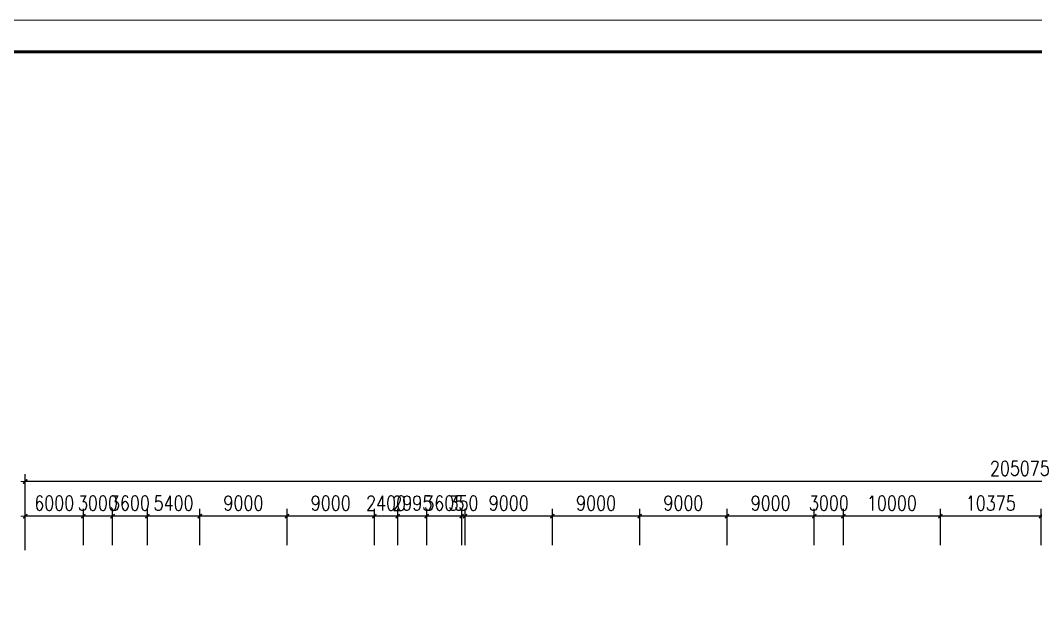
# Model space of a CAD drawing. Extents: x 5719244 to 11985375, y 1211094 to 3157953.
# Drawn here: x 11752685 to 11857361, y 3096647 to 3157953 of the extents above; entities that cross this region are included whole.
import ezdxf

# ---------------------------------------------------------------- set-up
doc = ezdxf.new("R2010")
doc.units = 0
doc.header["$LTSCALE"] = 500
doc.header["$MEASUREMENT"] = 0
doc.layers.get('0').update_dxf_attribs({"linetype": 'CONTINUOUS', "lineweight": 0})
doc.layers.get('DEFPOINTS').update_dxf_attribs({"linetype": 'CONTINUOUS', "lineweight": 0})
doc.layers.add('PUB_DIM', color=3, linetype='CONTINUOUS', lineweight=0)
doc.styles.add('DIM_FONT', font='SIMPLEX.shx', dxfattribs={"width": 0.8})
doc.dimstyles.new('DIMN300-X', dxfattribs={"dimscale": 3, "dimtxt": 500, "dimasz": 1, "dimexe": 250, "dimexo": 0, "dimgap": 200, "dimtad": 1, "dimdec": 0, "dimzin": 0, "dimdsep": 46, "dimtxsty": 'DIM_FONT', "dimblk": '_DIMX', "dimblk1": '_DIMX', "dimblk2": '_DIMX', "dimsah": 1, "dimcen": 0, "dimdle": 187.057091, "dimclrd": 3, "dimclre": 3, "dimclrt": 7, "dimadec": 0, "dimazin": 0, "dimtfac": 2.166667, "dimtdec": 0, "dimtix": 1, "dimtmove": 2, "dimatfit": 3, "dimldrblk": '_DIMX', "dimfxl": 1, "dimtolj": 1, "dimtzin": 0, "dimarcsym": 0})

# ---------------------------------------------------------------- blocks, each defined once
blk = doc.blocks.new('_DIMX')
blk.add_line((-150, 0), (150, 0))
at = {"const_width": 50}
blk.add_lwpolyline([(-70, -70), (70, 70)], dxfattribs=at)
blk = doc.blocks.new('*D290')
at = {"layer": 'DEFPOINTS', "color": 0, "transparency": 16777216}
for p in [(11753189, 3110387), (11753189, 3103300), (11958264, 3103300)]:
    blk.add_point(p, dxfattribs=at)
at = {"layer": 'PUB_DIM', "color": 3, "lineweight": -2, "transparency": 16777216}
for p, q in [((11753189, 3103300), (11753189, 3111137)), ((11958264, 3103300), (11958264, 3111137)), ((11958261, 3110387), (11753192, 3110387))]:
    blk.add_line(p, q, dxfattribs=at)
at = {"layer": 'PUB_DIM', "color": 3, "lineweight": -2, "transparency": 16777216, "xscale": 3, "yscale": 3, "zscale": 3, "rotation": 180}
blk.add_blockref('_DIMX', (11753189, 3110387), dxfattribs=at)
at = {"layer": 'PUB_DIM', "color": 3, "lineweight": -2, "transparency": 16777216, "xscale": 3, "yscale": 3, "zscale": 3}
blk.add_blockref('_DIMX', (11958264, 3110387), dxfattribs=at)
at = {"layer": 'PUB_DIM', "color": 7, "transparency": 16777216, "insert": (11855726, 3111737), "char_height": 1500, "attachment_point": 5, "style": 'DIM_FONT'}
blk.add_mtext('\\A1;205075', dxfattribs=at)
blk = doc.blocks.new('*D300')
at = {"layer": 'DEFPOINTS', "color": 0, "transparency": 16777216}
for p in [(11847539, 3106807), (11847539, 3103807), (11857914, 3103807)]:
    blk.add_point(p, dxfattribs=at)
at = {"layer": 'PUB_DIM', "color": 3, "lineweight": -2, "transparency": 16777216}
for p, q in [((11847539, 3103807), (11847539, 3107557)), ((11857911, 3106807), (11847542, 3106807)), ((11857914, 3103807), (11857914, 3107557))]:
    blk.add_line(p, q, dxfattribs=at)
at = {"layer": 'PUB_DIM', "color": 3, "lineweight": -2, "transparency": 16777216, "xscale": 3, "yscale": 3, "zscale": 3, "rotation": 180}
blk.add_blockref('_DIMX', (11847539, 3106807), dxfattribs=at)
at = {"layer": 'PUB_DIM', "color": 3, "lineweight": -2, "transparency": 16777216, "xscale": 3, "yscale": 3, "zscale": 3}
blk.add_blockref('_DIMX', (11857914, 3106807), dxfattribs=at)
at = {"layer": 'PUB_DIM', "color": 7, "transparency": 16777216, "insert": (11852726, 3108157), "char_height": 1500, "attachment_point": 5, "style": 'DIM_FONT'}
blk.add_mtext('\\A1;10375', dxfattribs=at)
blk = doc.blocks.new('*D301')
at = {"layer": 'DEFPOINTS', "color": 0, "transparency": 16777216}
for p in [(11837539, 3106807), (11837539, 3103807), (11847539, 3103807)]:
    blk.add_point(p, dxfattribs=at)
at = {"layer": 'PUB_DIM', "color": 3, "lineweight": -2, "transparency": 16777216}
for p, q in [((11837539, 3103807), (11837539, 3107557)), ((11847536, 3106807), (11837542, 3106807)), ((11847539, 3103807), (11847539, 3107557))]:
    blk.add_line(p, q, dxfattribs=at)
at = {"layer": 'PUB_DIM', "color": 3, "lineweight": -2, "transparency": 16777216, "xscale": 3, "yscale": 3, "zscale": 3, "rotation": 180}
blk.add_blockref('_DIMX', (11837539, 3106807), dxfattribs=at)
at = {"layer": 'PUB_DIM', "color": 3, "lineweight": -2, "transparency": 16777216, "xscale": 3, "yscale": 3, "zscale": 3}
blk.add_blockref('_DIMX', (11847539, 3106807), dxfattribs=at)
at = {"layer": 'PUB_DIM', "color": 7, "transparency": 16777216, "insert": (11842539, 3108157), "char_height": 1500, "attachment_point": 5, "style": 'DIM_FONT'}
blk.add_mtext('\\A1;10000', dxfattribs=at)
blk = doc.blocks.new('*D302')
at = {"layer": 'DEFPOINTS', "color": 0, "transparency": 16777216}
for p in [(11834539, 3106807), (11834539, 3103807), (11837539, 3103807)]:
    blk.add_point(p, dxfattribs=at)
at = {"layer": 'PUB_DIM', "color": 3, "lineweight": -2, "transparency": 16777216}
for p, q in [((11834536, 3106807), (11834533, 3106807)), ((11834539, 3103807), (11834539, 3107557)), ((11837539, 3106807), (11834539, 3106807)), ((11837539, 3103807), (11837539, 3107557)), ((11837542, 3106807), (11837545, 3106807))]:
    blk.add_line(p, q, dxfattribs=at)
at = {"layer": 'PUB_DIM', "color": 3, "lineweight": -2, "transparency": 16777216, "xscale": 3, "yscale": 3, "zscale": 3}
blk.add_blockref('_DIMX', (11834539, 3106807), dxfattribs=at)
at = {"layer": 'PUB_DIM', "color": 3, "lineweight": -2, "transparency": 16777216, "xscale": 3, "yscale": 3, "zscale": 3, "rotation": 180}
blk.add_blockref('_DIMX', (11837539, 3106807), dxfattribs=at)
at = {"layer": 'PUB_DIM', "color": 7, "transparency": 16777216, "insert": (11836039, 3108157), "char_height": 1500, "attachment_point": 5, "style": 'DIM_FONT'}
blk.add_mtext('\\A1;3000', dxfattribs=at)
blk = doc.blocks.new('*D303')
at = {"layer": 'DEFPOINTS', "color": 0, "transparency": 16777216}
for p in [(11825539, 3106807), (11825539, 3103807), (11834539, 3103807)]:
    blk.add_point(p, dxfattribs=at)
at = {"layer": 'PUB_DIM', "color": 3, "lineweight": -2, "transparency": 16777216}
for p, q in [((11825539, 3103807), (11825539, 3107557)), ((11834536, 3106807), (11825542, 3106807)), ((11834539, 3103807), (11834539, 3107557))]:
    blk.add_line(p, q, dxfattribs=at)
at = {"layer": 'PUB_DIM', "color": 3, "lineweight": -2, "transparency": 16777216, "xscale": 3, "yscale": 3, "zscale": 3, "rotation": 180}
blk.add_blockref('_DIMX', (11825539, 3106807), dxfattribs=at)
at = {"layer": 'PUB_DIM', "color": 3, "lineweight": -2, "transparency": 16777216, "xscale": 3, "yscale": 3, "zscale": 3}
blk.add_blockref('_DIMX', (11834539, 3106807), dxfattribs=at)
at = {"layer": 'PUB_DIM', "color": 7, "transparency": 16777216, "insert": (11830039, 3108157), "char_height": 1500, "attachment_point": 5, "style": 'DIM_FONT'}
blk.add_mtext('\\A1;9000', dxfattribs=at)
blk = doc.blocks.new('*D304')
at = {"layer": 'DEFPOINTS', "color": 0, "transparency": 16777216}
for p in [(11816539, 3106807), (11816539, 3103807), (11825539, 3103807)]:
    blk.add_point(p, dxfattribs=at)
at = {"layer": 'PUB_DIM', "color": 3, "lineweight": -2, "transparency": 16777216}
for p, q in [((11816539, 3103807), (11816539, 3107557)), ((11825536, 3106807), (11816542, 3106807)), ((11825539, 3103807), (11825539, 3107557))]:
    blk.add_line(p, q, dxfattribs=at)
at = {"layer": 'PUB_DIM', "color": 3, "lineweight": -2, "transparency": 16777216, "xscale": 3, "yscale": 3, "zscale": 3, "rotation": 180}
blk.add_blockref('_DIMX', (11816539, 3106807), dxfattribs=at)
at = {"layer": 'PUB_DIM', "color": 3, "lineweight": -2, "transparency": 16777216, "xscale": 3, "yscale": 3, "zscale": 3}
blk.add_blockref('_DIMX', (11825539, 3106807), dxfattribs=at)
at = {"layer": 'PUB_DIM', "color": 7, "transparency": 16777216, "insert": (11821039, 3108157), "char_height": 1500, "attachment_point": 5, "style": 'DIM_FONT'}
blk.add_mtext('\\A1;9000', dxfattribs=at)
blk = doc.blocks.new('*D305')
at = {"layer": 'DEFPOINTS', "color": 0, "transparency": 16777216}
for p in [(11807539, 3106807), (11807539, 3103807), (11816539, 3103807)]:
    blk.add_point(p, dxfattribs=at)
at = {"layer": 'PUB_DIM', "color": 3, "lineweight": -2, "transparency": 16777216}
for p, q in [((11807539, 3103807), (11807539, 3107557)), ((11816536, 3106807), (11807542, 3106807)), ((11816539, 3103807), (11816539, 3107557))]:
    blk.add_line(p, q, dxfattribs=at)
at = {"layer": 'PUB_DIM', "color": 3, "lineweight": -2, "transparency": 16777216, "xscale": 3, "yscale": 3, "zscale": 3, "rotation": 180}
blk.add_blockref('_DIMX', (11807539, 3106807), dxfattribs=at)
at = {"layer": 'PUB_DIM', "color": 3, "lineweight": -2, "transparency": 16777216, "xscale": 3, "yscale": 3, "zscale": 3}
blk.add_blockref('_DIMX', (11816539, 3106807), dxfattribs=at)
at = {"layer": 'PUB_DIM', "color": 7, "transparency": 16777216, "insert": (11812039, 3108157), "char_height": 1500, "attachment_point": 5, "style": 'DIM_FONT'}
blk.add_mtext('\\A1;9000', dxfattribs=at)
blk = doc.blocks.new('*D306')
at = {"layer": 'DEFPOINTS', "color": 0, "transparency": 16777216}
for p in [(11798539, 3106807), (11798539, 3103807), (11807539, 3103807)]:
    blk.add_point(p, dxfattribs=at)
at = {"layer": 'PUB_DIM', "color": 3, "lineweight": -2, "transparency": 16777216}
for p, q in [((11798539, 3103807), (11798539, 3107557)), ((11807536, 3106807), (11798542, 3106807)), ((11807539, 3103807), (11807539, 3107557))]:
    blk.add_line(p, q, dxfattribs=at)
at = {"layer": 'PUB_DIM', "color": 3, "lineweight": -2, "transparency": 16777216, "xscale": 3, "yscale": 3, "zscale": 3, "rotation": 180}
blk.add_blockref('_DIMX', (11798539, 3106807), dxfattribs=at)
at = {"layer": 'PUB_DIM', "color": 3, "lineweight": -2, "transparency": 16777216, "xscale": 3, "yscale": 3, "zscale": 3}
blk.add_blockref('_DIMX', (11807539, 3106807), dxfattribs=at)
at = {"layer": 'PUB_DIM', "color": 7, "transparency": 16777216, "insert": (11803039, 3108157), "char_height": 1500, "attachment_point": 5, "style": 'DIM_FONT'}
blk.add_mtext('\\A1;9000', dxfattribs=at)
blk = doc.blocks.new('*D307')
at = {"layer": 'DEFPOINTS', "color": 0, "transparency": 16777216}
for p in [(11798189, 3106807), (11798189, 3103807), (11798539, 3103807)]:
    blk.add_point(p, dxfattribs=at)
at = {"layer": 'PUB_DIM', "color": 3, "lineweight": -2, "transparency": 16777216}
for p, q in [((11798186, 3106807), (11798183, 3106807)), ((11798189, 3103807), (11798189, 3107557)), ((11798539, 3106807), (11798189, 3106807)), ((11798539, 3103807), (11798539, 3107557)), ((11798542, 3106807), (11798545, 3106807))]:
    blk.add_line(p, q, dxfattribs=at)
at = {"layer": 'PUB_DIM', "color": 3, "lineweight": -2, "transparency": 16777216, "xscale": 3, "yscale": 3, "zscale": 3}
blk.add_blockref('_DIMX', (11798189, 3106807), dxfattribs=at)
at = {"layer": 'PUB_DIM', "color": 3, "lineweight": -2, "transparency": 16777216, "xscale": 3, "yscale": 3, "zscale": 3, "rotation": 180}
blk.add_blockref('_DIMX', (11798539, 3106807), dxfattribs=at)
at = {"layer": 'PUB_DIM', "color": 7, "transparency": 16777216, "insert": (11798364, 3108157), "char_height": 1500, "attachment_point": 5, "style": 'DIM_FONT'}
blk.add_mtext('\\A1;350', dxfattribs=at)
blk = doc.blocks.new('*D308')
at = {"layer": 'DEFPOINTS', "color": 0, "transparency": 16777216}
for p in [(11794584, 3106807), (11794584, 3103807), (11798189, 3103807)]:
    blk.add_point(p, dxfattribs=at)
at = {"layer": 'PUB_DIM', "color": 3, "lineweight": -2, "transparency": 16777216}
for p, q in [((11794581, 3106807), (11794578, 3106807)), ((11794584, 3103807), (11794584, 3107557)), ((11798189, 3106807), (11794584, 3106807)), ((11798189, 3103807), (11798189, 3107557)), ((11798192, 3106807), (11798195, 3106807))]:
    blk.add_line(p, q, dxfattribs=at)
at = {"layer": 'PUB_DIM', "color": 3, "lineweight": -2, "transparency": 16777216, "xscale": 3, "yscale": 3, "zscale": 3}
blk.add_blockref('_DIMX', (11794584, 3106807), dxfattribs=at)
at = {"layer": 'PUB_DIM', "color": 3, "lineweight": -2, "transparency": 16777216, "xscale": 3, "yscale": 3, "zscale": 3, "rotation": 180}
blk.add_blockref('_DIMX', (11798189, 3106807), dxfattribs=at)
at = {"layer": 'PUB_DIM', "color": 7, "transparency": 16777216, "insert": (11796386, 3108157), "char_height": 1500, "attachment_point": 5, "style": 'DIM_FONT'}
blk.add_mtext('\\A1;3605', dxfattribs=at)
blk = doc.blocks.new('*D309')
at = {"layer": 'DEFPOINTS', "color": 0, "transparency": 16777216}
for p in [(11791589, 3106807), (11791589, 3103807), (11794584, 3103807)]:
    blk.add_point(p, dxfattribs=at)
at = {"layer": 'PUB_DIM', "color": 3, "lineweight": -2, "transparency": 16777216}
for p, q in [((11791586, 3106807), (11791583, 3106807)), ((11791589, 3103807), (11791589, 3107557)), ((11794584, 3106807), (11791589, 3106807)), ((11794584, 3103807), (11794584, 3107557)), ((11794587, 3106807), (11794590, 3106807))]:
    blk.add_line(p, q, dxfattribs=at)
at = {"layer": 'PUB_DIM', "color": 3, "lineweight": -2, "transparency": 16777216, "xscale": 3, "yscale": 3, "zscale": 3}
blk.add_blockref('_DIMX', (11791589, 3106807), dxfattribs=at)
at = {"layer": 'PUB_DIM', "color": 3, "lineweight": -2, "transparency": 16777216, "xscale": 3, "yscale": 3, "zscale": 3, "rotation": 180}
blk.add_blockref('_DIMX', (11794584, 3106807), dxfattribs=at)
at = {"layer": 'PUB_DIM', "color": 7, "transparency": 16777216, "insert": (11793086, 3108157), "char_height": 1500, "attachment_point": 5, "style": 'DIM_FONT'}
blk.add_mtext('\\A1;2995', dxfattribs=at)
blk = doc.blocks.new('*D310')
at = {"layer": 'DEFPOINTS', "color": 0, "transparency": 16777216}
for p in [(11789189, 3106807), (11789189, 3103807), (11791589, 3103807)]:
    blk.add_point(p, dxfattribs=at)
at = {"layer": 'PUB_DIM', "color": 3, "lineweight": -2, "transparency": 16777216}
for p, q in [((11789186, 3106807), (11789183, 3106807)), ((11789189, 3103807), (11789189, 3107557)), ((11791589, 3106807), (11789189, 3106807)), ((11791589, 3103807), (11791589, 3107557)), ((11791592, 3106807), (11791595, 3106807))]:
    blk.add_line(p, q, dxfattribs=at)
at = {"layer": 'PUB_DIM', "color": 3, "lineweight": -2, "transparency": 16777216, "xscale": 3, "yscale": 3, "zscale": 3}
blk.add_blockref('_DIMX', (11789189, 3106807), dxfattribs=at)
at = {"layer": 'PUB_DIM', "color": 3, "lineweight": -2, "transparency": 16777216, "xscale": 3, "yscale": 3, "zscale": 3, "rotation": 180}
blk.add_blockref('_DIMX', (11791589, 3106807), dxfattribs=at)
at = {"layer": 'PUB_DIM', "color": 7, "transparency": 16777216, "insert": (11790389, 3108157), "char_height": 1500, "attachment_point": 5, "style": 'DIM_FONT'}
blk.add_mtext('\\A1;2400', dxfattribs=at)
blk = doc.blocks.new('*D311')
at = {"layer": 'DEFPOINTS', "color": 0, "transparency": 16777216}
for p in [(11780189, 3106807), (11780189, 3103807), (11789189, 3103807)]:
    blk.add_point(p, dxfattribs=at)
at = {"layer": 'PUB_DIM', "color": 3, "lineweight": -2, "transparency": 16777216}
for p, q in [((11780189, 3103807), (11780189, 3107557)), ((11789186, 3106807), (11780192, 3106807)), ((11789189, 3103807), (11789189, 3107557))]:
    blk.add_line(p, q, dxfattribs=at)
at = {"layer": 'PUB_DIM', "color": 3, "lineweight": -2, "transparency": 16777216, "xscale": 3, "yscale": 3, "zscale": 3, "rotation": 180}
blk.add_blockref('_DIMX', (11780189, 3106807), dxfattribs=at)
at = {"layer": 'PUB_DIM', "color": 3, "lineweight": -2, "transparency": 16777216, "xscale": 3, "yscale": 3, "zscale": 3}
blk.add_blockref('_DIMX', (11789189, 3106807), dxfattribs=at)
at = {"layer": 'PUB_DIM', "color": 7, "transparency": 16777216, "insert": (11784689, 3108157), "char_height": 1500, "attachment_point": 5, "style": 'DIM_FONT'}
blk.add_mtext('\\A1;9000', dxfattribs=at)
blk = doc.blocks.new('*D312')
at = {"layer": 'DEFPOINTS', "color": 0, "transparency": 16777216}
for p in [(11771189, 3106807), (11771189, 3103807), (11780189, 3103807)]:
    blk.add_point(p, dxfattribs=at)
at = {"layer": 'PUB_DIM', "color": 3, "lineweight": -2, "transparency": 16777216}
for p, q in [((11771189, 3103807), (11771189, 3107557)), ((11780186, 3106807), (11771192, 3106807)), ((11780189, 3103807), (11780189, 3107557))]:
    blk.add_line(p, q, dxfattribs=at)
at = {"layer": 'PUB_DIM', "color": 3, "lineweight": -2, "transparency": 16777216, "xscale": 3, "yscale": 3, "zscale": 3, "rotation": 180}
blk.add_blockref('_DIMX', (11771189, 3106807), dxfattribs=at)
at = {"layer": 'PUB_DIM', "color": 3, "lineweight": -2, "transparency": 16777216, "xscale": 3, "yscale": 3, "zscale": 3}
blk.add_blockref('_DIMX', (11780189, 3106807), dxfattribs=at)
at = {"layer": 'PUB_DIM', "color": 7, "transparency": 16777216, "insert": (11775689, 3108157), "char_height": 1500, "attachment_point": 5, "style": 'DIM_FONT'}
blk.add_mtext('\\A1;9000', dxfattribs=at)
blk = doc.blocks.new('*D313')
at = {"layer": 'DEFPOINTS', "color": 0, "transparency": 16777216}
for p in [(11765789, 3106807), (11765789, 3103807), (11771189, 3103807)]:
    blk.add_point(p, dxfattribs=at)
at = {"layer": 'PUB_DIM', "color": 3, "lineweight": -2, "transparency": 16777216}
for p, q in [((11765786, 3106807), (11765783, 3106807)), ((11765789, 3103807), (11765789, 3107557)), ((11771189, 3106807), (11765789, 3106807)), ((11771189, 3103807), (11771189, 3107557)), ((11771192, 3106807), (11771195, 3106807))]:
    blk.add_line(p, q, dxfattribs=at)
at = {"layer": 'PUB_DIM', "color": 3, "lineweight": -2, "transparency": 16777216, "xscale": 3, "yscale": 3, "zscale": 3}
blk.add_blockref('_DIMX', (11765789, 3106807), dxfattribs=at)
at = {"layer": 'PUB_DIM', "color": 3, "lineweight": -2, "transparency": 16777216, "xscale": 3, "yscale": 3, "zscale": 3, "rotation": 180}
blk.add_blockref('_DIMX', (11771189, 3106807), dxfattribs=at)
at = {"layer": 'PUB_DIM', "color": 7, "transparency": 16777216, "insert": (11768489, 3108157), "char_height": 1500, "attachment_point": 5, "style": 'DIM_FONT'}
blk.add_mtext('\\A1;5400', dxfattribs=at)
blk = doc.blocks.new('*D314')
at = {"layer": 'DEFPOINTS', "color": 0, "transparency": 16777216}
for p in [(11762189, 3106807), (11762189, 3103807), (11765789, 3103807)]:
    blk.add_point(p, dxfattribs=at)
at = {"layer": 'PUB_DIM', "color": 3, "lineweight": -2, "transparency": 16777216}
for p, q in [((11762186, 3106807), (11762183, 3106807)), ((11762189, 3103807), (11762189, 3107557)), ((11765789, 3106807), (11762189, 3106807)), ((11765789, 3103807), (11765789, 3107557)), ((11765792, 3106807), (11765795, 3106807))]:
    blk.add_line(p, q, dxfattribs=at)
at = {"layer": 'PUB_DIM', "color": 3, "lineweight": -2, "transparency": 16777216, "xscale": 3, "yscale": 3, "zscale": 3}
blk.add_blockref('_DIMX', (11762189, 3106807), dxfattribs=at)
at = {"layer": 'PUB_DIM', "color": 3, "lineweight": -2, "transparency": 16777216, "xscale": 3, "yscale": 3, "zscale": 3, "rotation": 180}
blk.add_blockref('_DIMX', (11765789, 3106807), dxfattribs=at)
at = {"layer": 'PUB_DIM', "color": 7, "transparency": 16777216, "insert": (11763989, 3108157), "char_height": 1500, "attachment_point": 5, "style": 'DIM_FONT'}
blk.add_mtext('\\A1;3600', dxfattribs=at)
blk = doc.blocks.new('*D315')
at = {"layer": 'DEFPOINTS', "color": 0, "transparency": 16777216}
for p in [(11759189, 3106807), (11759189, 3103807), (11762189, 3103807)]:
    blk.add_point(p, dxfattribs=at)
at = {"layer": 'PUB_DIM', "color": 3, "lineweight": -2, "transparency": 16777216}
for p, q in [((11759186, 3106807), (11759183, 3106807)), ((11759189, 3103807), (11759189, 3107557)), ((11762189, 3106807), (11759189, 3106807)), ((11762189, 3103807), (11762189, 3107557)), ((11762192, 3106807), (11762195, 3106807))]:
    blk.add_line(p, q, dxfattribs=at)
at = {"layer": 'PUB_DIM', "color": 3, "lineweight": -2, "transparency": 16777216, "xscale": 3, "yscale": 3, "zscale": 3}
blk.add_blockref('_DIMX', (11759189, 3106807), dxfattribs=at)
at = {"layer": 'PUB_DIM', "color": 3, "lineweight": -2, "transparency": 16777216, "xscale": 3, "yscale": 3, "zscale": 3, "rotation": 180}
blk.add_blockref('_DIMX', (11762189, 3106807), dxfattribs=at)
at = {"layer": 'PUB_DIM', "color": 7, "transparency": 16777216, "insert": (11760689, 3108157), "char_height": 1500, "attachment_point": 5, "style": 'DIM_FONT'}
blk.add_mtext('\\A1;3000', dxfattribs=at)
blk = doc.blocks.new('*D316')
at = {"layer": 'DEFPOINTS', "color": 0, "transparency": 16777216}
for p in [(11753189, 3106807), (11753189, 3103807), (11759189, 3103807)]:
    blk.add_point(p, dxfattribs=at)
at = {"layer": 'PUB_DIM', "color": 3, "lineweight": -2, "transparency": 16777216}
for p, q in [((11753189, 3103807), (11753189, 3107557)), ((11759186, 3106807), (11753192, 3106807)), ((11759189, 3103807), (11759189, 3107557))]:
    blk.add_line(p, q, dxfattribs=at)
at = {"layer": 'PUB_DIM', "color": 3, "lineweight": -2, "transparency": 16777216, "xscale": 3, "yscale": 3, "zscale": 3, "rotation": 180}
blk.add_blockref('_DIMX', (11753189, 3106807), dxfattribs=at)
at = {"layer": 'PUB_DIM', "color": 3, "lineweight": -2, "transparency": 16777216, "xscale": 3, "yscale": 3, "zscale": 3}
blk.add_blockref('_DIMX', (11759189, 3106807), dxfattribs=at)
at = {"layer": 'PUB_DIM', "color": 7, "transparency": 16777216, "insert": (11756189, 3108157), "char_height": 1500, "attachment_point": 5, "style": 'DIM_FONT'}
blk.add_mtext('\\A1;6000', dxfattribs=at)

msp = doc.modelspace()

# ---------------------------------------------------------------- linework, layer by layer
at = {"color": 4}
msp.add_lwpolyline([(11711931.4, 2964819.4), (11711931.4, 3157952.8), (11985374.5, 3157952.8), (11985374.5, 2964819.4)], close=True, dxfattribs=at)
at = {"color": 4, "const_width": 325.1}
msp.add_lwpolyline([(11715182.8, 2968070.8), (11982123.1, 2968070.8), (11982123.1, 3154701.4), (11715182.8, 3154701.4)], close=True, dxfattribs=at)

# ---------------------------------------------------------------- dimensions: what is measured, and where the dimension line sits
at = {"layer": 'PUB_DIM'}
dim = msp.add_linear_dim(base=(11753188.7, 3110387.4), p1=(11958263.7, 3103299.6), p2=(11753188.7, 3103299.6), dimstyle='DIMN300-X', dxfattribs=at)
dim.commit()
dim.dimension.update_dxf_attribs({"geometry": '*D290', "text_midpoint": (11855726.2, 3111737.4)})
for p1, p2, picture, middle in [((11759188.7, 3103807), (11753188.7, 3103807), '*D316', (11756188.7, 3108157)), ((11762188.7, 3103807), (11759188.7, 3103807), '*D315', (11760688.7, 3108157)), ((11765788.7, 3103807), (11762188.7, 3103807), '*D314', (11763988.7, 3108157)), ((11771188.7, 3103807), (11765788.7, 3103807), '*D313', (11768488.7, 3108157)), ((11780188.7, 3103807), (11771188.7, 3103807), '*D312', (11775688.7, 3108157)), ((11789188.7, 3103807), (11780188.7, 3103807), '*D311', (11784688.7, 3108157)), ((11791588.7, 3103807), (11789188.7, 3103807), '*D310', (11790388.7, 3108157)), ((11794583.7, 3103807), (11791588.7, 3103807), '*D309', (11793086.2, 3108157)), ((11798188.7, 3103807), (11794583.7, 3103807), '*D308', (11796386.2, 3108157)), ((11798538.7, 3103807), (11798188.7, 3103807), '*D307', (11798363.7, 3108157)), ((11807538.7, 3103807), (11798538.7, 3103807), '*D306', (11803038.7, 3108157)), ((11816538.7, 3103807), (11807538.7, 3103807), '*D305', (11812038.7, 3108157)), ((11825538.7, 3103807), (11816538.7, 3103807), '*D304', (11821038.7, 3108157)), ((11834538.7, 3103807), (11825538.7, 3103807), '*D303', (11830038.7, 3108157)), ((11837538.7, 3103807), (11834538.7, 3103807), '*D302', (11836038.7, 3108157)), ((11847538.7, 3103807), (11837538.7, 3103807), '*D301', (11842538.7, 3108157)), ((11857913.7, 3103807), (11847538.7, 3103807), '*D300', (11852726.2, 3108157))]:
    dim = msp.add_aligned_dim(p1=p1, p2=p2, distance=-3000, dimstyle='DIMN300-X', dxfattribs=at)
    dim.commit()
    dim.dimension.update_dxf_attribs({"geometry": picture, "text_midpoint": middle})

doc.saveas('drawing.dxf')
